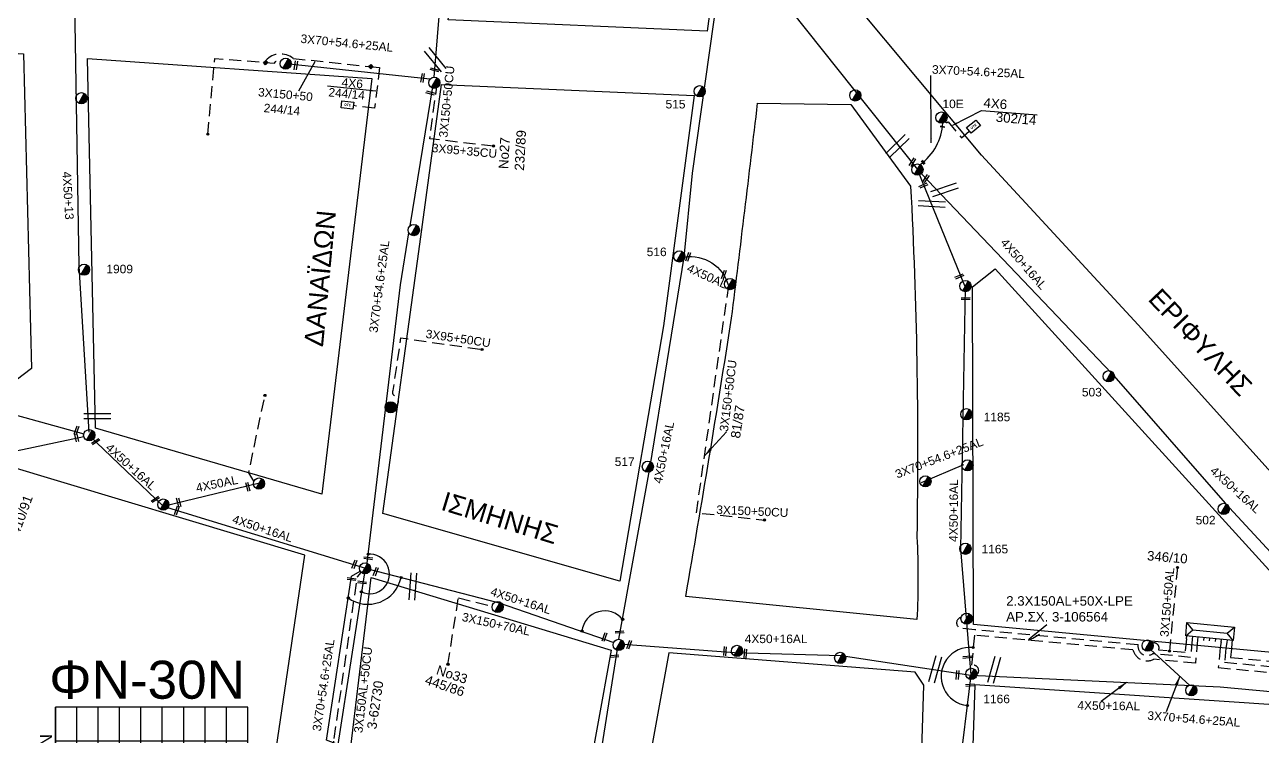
# Model space of a CAD drawing. Header units: millimetres. Extents: x 938 to 3112, y 793 to 1825.
# Drawn here: x 1315.6 to 1576, y 1326.3 to 1476 of the extents above; entities that cross this region are included whole.
import ezdxf
from ezdxf.enums import TextEntityAlignment as Align

# ---------------------------------------------------------------- set-up
doc = ezdxf.new("R2010")
doc.units = ezdxf.units.MM
doc.linetypes.add('DASHED', pattern=[19.05, 12.7, -6.35])
for name, color, linetype in [('Pillar OTE', 7, 'Continuous'), ('Ασφαλειοκιβώτια Χ.Τ 9 αναχωρήσεων', 7, 'Continuous'), ('Γέφυρες Εναερίου Δικτύου', 7, 'Continuous'), ('Γυμνά εναέρια ΧΤ (3Φ)   4x50AL', 7, 'Continuous'), ('Γυμνά εναέρια ΧΤ και ΦΟΠ (3Φ)   4x50+16AL', 7, 'Continuous'), ('Επιγραφές - Σχήματα', 7, 'Continuous'), ('Καλώδια ΧΤ   3x150+50AL', 7, 'DASHED'), ('Καλώδια ΧΤ   3x150+50ALXLPE', 7, 'DASHED'), ('Καλώδια ΧΤ   3x150+50CU', 7, 'DASHED'), ('Καλώδια ΧΤ   3x150+70AL', 7, 'DASHED'), ('Καλώδια ΧΤ   3x150AL+50CU', 7, 'DASHED'), ('Καλώδια ΧΤ   3x150AL+50XLPE', 7, 'DASHED'), ('Καλώδια ΧΤ   3x95+35CU', 7, 'DASHED'), ('Καλώδια ΧΤ   3x95+50CU', 7, 'DASHED'), ('Καλώδια ΧΤ   4X50+13', 7, 'Continuous'), ('Καλώδια ΧΤ   4x50AL', 7, 'DASHED'), ('Μηχανική τομή', 7, 'Continuous'), ('Στύλος Ξύλινος', 7, 'Continuous'), ('Στύλος Ξύλινος @ 1', 7, 'Continuous'), ('Στύλος ΦΜ', 7, 'Continuous'), ('Στύλος ΦΜ @ 1', 7, 'Continuous'), ('Συνδέσεις', 7, 'Continuous'), ('Συνεστραμμένα ΧΤ   3x70+54.6+25AL', 7, 'SYN_LINE'), ('Τομή', 7, 'Continuous'), ('Υποσταθμός πόλεως', 7, 'Continuous'), ('Υπόβαθρο ΔΕΗ', 7, 'Continuous'), ('Υπόγεια καλώδια Παροχών ΧΤ   4x6', 7, 'DASHED')]:
    doc.layers.add(name, color=color, linetype=linetype)
doc.styles.get("Standard").update_dxf_attribs({"font": 'arial.ttf'})
doc.linetypes.add('SYN_LINE', pattern='A,0.5,-0.0001,["/\\/\\/\\/",Standard,S=0.1,R=0,X=0,Y=-0.05],-0.25', length=0.7501)
doc.dimstyles.new('ISO-25', dxfattribs={"dimtxt": 2.5, "dimasz": 2.5, "dimexe": 1.25, "dimexo": 0.625, "dimtad": 1, "dimtxsty": 'Standard', "dimcen": 2.5, "dimaunit": 2, "dimazin": 0, "dimtfac": 1, "dimtmove": 0, "dimatfit": 3, "dimfxl": 1, "dimarcsym": 0})

# ---------------------------------------------------------------- blocks, each defined once
blk = doc.blocks.new('ΑΣΦΑΛΕΙΟΚΙΒΩΤΙΟ ΥΠΟΣΤΑΘΜΟΥ 9 ΑΝΑΧΩΡΗΣΕΩΝ')
at = {"layer": 'Ασφαλειοκιβώτια Χ.Τ 9 αναχωρήσεων', "ltscale": 40}
for p, q in [((-23.8, 40.36), (24.02, 40.36)), ((-9.72, 40.36), (-9.72, -40.64)), ((9.94, 40.36), (9.94, -40.64)), ((-23.8, 31.36), (24.02, 31.36)), ((-23.8, 22.36), (24.02, 22.36)), ((-23.8, 13.36), (24.02, 13.36)), ((-23.8, 4.36), (24.02, 4.36)), ((-23.8, -4.64), (24.02, -4.64)), ((-23.8, -13.64), (24.02, -13.64)), ((-23.8, -22.64), (24.02, -22.64)), ((-23.8, -31.64), (24.02, -31.64))]:
    blk.add_line(p, q, dxfattribs=at)
at = {"layer": 'Ασφαλειοκιβώτια Χ.Τ 9 αναχωρήσεων'}
blk.add_lwpolyline([(-23.8, -40.64), (24.02, -40.64), (24.02, 40.36), (-23.8, 40.36)], close=True, dxfattribs=at)
for s, p in [('1', (-18.22, 37.06)), ('2', (-18.02, 28.07)), ('3', (-18.09, 19.73)), ('4', (-17.94, 9.66)), ('5', (-18.55, 0.71)), ('6', (-18.4, -7.35)), ('7', (-18.34, -16.37)), ('8', (-18.19, -26.2)), ('9', (-18.02, -34.53))]:
    blk.add_text(s, height=3.6, rotation=270, dxfattribs=at).set_placement(p)
at = {"layer": 'Ασφαλειοκιβώτια Χ.Τ 9 αναχωρήσεων', "ltscale": 40}
for tag, height, p in [('ΟΝΟΜΑ', 5, (-0.16, 44.31)), ('ΚΕΙΜΕΝΟ 1', 2, (17.06, 35.59)), ('ΚΕΙΜΕΝΟ 2', 2, (17.06, 26.88)), ('ΚΕΙΜΕΝΟ 3', 2, (17.06, 17.69)), ('ΚΕΙΜΕΝΟ 4', 2, (17.06, 8.71)), ('ΚΕΙΜΕΝΟ 5', 2, (17.06, -0.13)), ('ΚΕΙΜΕΝΟ 6', 2, (17.06, -9.05)), ('ΚΕΙΜΕΝΟ 7', 2, (17.06, -18.13)), ('ΚΕΙΜΕΝΟ 8', 2, (17.06, -26.85)), ('ΚΕΙΜΕΝΟ 9', 2, (17.06, -35.99)), ('ΣΧ', 2, (-0.1, -42.64))]:
    blk.add_attdef(tag, text='', height=height, dxfattribs=at).set_placement(p, align=Align.MIDDLE_CENTER)
blk = doc.blocks.new('ΥΠΑΡΧΩΝ ΤΣΙΜΕΝΤΕΝΙΟΣ ΣΤΥΛΟΣ')
at = {"layer": 'Στύλος ΦΜ'}
blk.add_hatch(color=256, dxfattribs=at).paths.add_polyline_path([(-1.29, -2.28, 0.574793), (2.62, 0, 0.268822), (1.3, 2.27)])
blk.add_line((-1.29, -2.28), (1.3, 2.27), dxfattribs=at)
blk.add_circle((0, 0), 2.62, dxfattribs=at)
at = {"layer": 'Στύλος ΦΜ', "flags": 4}
for tag, p in [('ΑΡΙΘΜΟΣ', (-4.68, 8.05)), ('ΤΥΠΟΣ', (-4.91, 3.03))]:
    blk.add_attdef(tag, p, '', height=4, dxfattribs=at)
blk = doc.blocks.new('ΤΟΜΗ')
at = {"layer": 'Τομή', "ltscale": 40}
for p, q in [((-5.68, 0), (5.68, 0)), ((5.68, -2.33), (-5.68, -2.33))]:
    blk.add_line(p, q, dxfattribs=at)
blk = doc.blocks.new('ΥΠΑΡΧΩΝ ΞΥΛΙΝΟΣ ΣΤΥΛΟΣ')
at = {"layer": 'Στύλος Ξύλινος'}
h = blk.add_hatch(color=7, dxfattribs=at)
h.paths.add_polyline_path([(-2.62, 0, 0.270008), (-1.29, -2.28), (1.3, 2.27, 0.576266)])
h.paths.add_polyline_path([(-1.29, -2.28, 0.574793), (2.62, 0, 0.268822), (1.3, 2.27)])
at = {"layer": 'Στύλος Ξύλινος', "color": 7}
blk.add_line((-1.29, -2.28), (1.3, 2.27), dxfattribs=at)
blk.add_circle((0, 0), 2.62, dxfattribs=at)
at = {"layer": 'Στύλος Ξύλινος', "flags": 4}
for tag, p in [('ΑΡΙΘΜΟΣ', (-4.91, 8.6)), ('ΤΥΠΟΣ', (-4.85, 3.39))]:
    blk.add_attdef(tag, p, '', height=4, dxfattribs=at)
blk = doc.blocks.new('ΜΗΧΑΝΙΚΗ ΤΟΜΗ')
at = {"layer": 'Μηχανική τομή', "ltscale": 40}
for p, q in [((-1.89, 0.78), (1.89, 0.78)), ((1.89, 0), (-1.89, 0))]:
    blk.add_line(p, q, dxfattribs=at)
blk = doc.blocks.new('_ΣΥΝΔΕΣΗ')
at = {"layer": 'Συνδέσεις', "linetype": 'SYN_LINE', "ltscale": 40}
blk.add_hatch(color=256, dxfattribs=at).paths.add_polyline_path([(0.5, -0.01, 1), (-0.5, -0.01, 1)])
at = {"layer": 'Συνδέσεις'}
blk.add_circle((0, -0.01), 0.5, dxfattribs=at)
blk = doc.blocks.new('ΥΠΟΣΤΑΘΜΟΣ ΠΟΛΕΩΣ 9 ΑΝΑΧΩΡΗΣΕΩΝ')
at = {"layer": 'Υποσταθμός πόλεως', "ltscale": 40}
for p, q in [((-9.63, -2.82), (-9.63, -4)), ((-7.12, -2.82), (-7.12, -4)), ((-4.84, -2.82), (-4.84, -4)), ((-2.36, -2.82), (-2.36, -4)), ((0.09, -2.82), (0.09, -4)), ((2.55, -2.82), (2.55, -4)), ((5.02, -2.82), (5.02, -4)), ((7.48, -2.82), (7.48, -4)), ((9.61, -2.82), (9.61, -4))]:
    blk.add_line(p, q, dxfattribs=at)
blk.add_lwpolyline([(-10.02, 2.82), (10.02, 2.82), (10.02, -2.82), (-10.02, -2.82)], close=True, dxfattribs=at)
for points in [[(-7.21, 0), (-10.02, 2.82)], [(-10.02, -2.82), (-7.21, 0)], [(-7.21, 0), (7.21, 0)], [(7.21, 0), (10.02, 2.82)], [(10.02, -2.82), (7.21, 0)]]:
    blk.add_lwpolyline(points, dxfattribs=at)
at = {"layer": 'Υποσταθμός πόλεως', "linetype": 'SYN_LINE', "ltscale": 40, "flags": 1}
for tag, p in [('ΜΕΤΑΣΧΗΜΑΤΙΣΜΟΣ', (10.79, 1.71)), ('ΙΣΧΥΣ', (10.77, -1.08)), ('ΑΡΙΘΜΟΣ', (10.89, -3.8))]:
    blk.add_attdef(tag, p, '', height=1.8, dxfattribs=at)
blk = doc.blocks.new('TSONTA XT1')
at = {"ltscale": 40}
h = blk.add_hatch(color=256, dxfattribs=at)
h.dxf.hatch_style = 1
h.paths.add_polyline_path([(595.96, 2487.66), (597.07, 2488.77), (595.96, 2489.87), (594.85, 2488.77)])
blk.add_lwpolyline([(594.85, 2488.77), (595.96, 2489.87), (597.07, 2488.77), (595.96, 2487.66)], close=True, dxfattribs=at)
blk = doc.blocks.new('PILLAR ΟΤΕ')
at = {"layer": 'Pillar OTE', "ltscale": 40}
blk.add_lwpolyline([(-3.31, 2.02), (3.39, 2.02), (3.39, -1.99), (-3.31, -1.99)], close=True, dxfattribs=at)
at = {"layer": 'Pillar OTE', "insert": (-1.81, 0.71), "char_height": 1.3575, "width": 109.961, "attachment_point": 1}
blk.add_mtext('{\\fArial|b1|i0|c161|p34;OTE}', dxfattribs=at)

msp = doc.modelspace()

# ---------------------------------------------------------------- linework, layer by layer
at = {"layer": 'Γέφυρες Εναερίου Δικτύου', "color": 85, "linetype": 'DASHED', "ltscale": 0.2, "flags": 128}
msp.add_lwpolyline([(1363.85, 1379.99), (1362.74, 1381.72), (1366.16, 1398.03)], dxfattribs=at)
at = {"layer": 'Γυμνά εναέρια ΧΤ (3Φ)   4x50AL', "color": 85, "flags": 128}
msp.add_lwpolyline([(1344.78, 1374.76), (1364.76, 1379.54)], dxfattribs=at)
at = {"layer": 'Γυμνά εναέρια ΧΤ και ΦΟΠ (3Φ)   4x50+16AL', "color": 85, "flags": 128}
for points in [[(1482.85, 1624.47), (1479.55, 1592.02), (1472.75, 1549.7), (1463.36, 1495.99), (1503.44, 1445.53), (1504.25, 1444.68)], [(1329.18, 1389.59), (1344.78, 1374.76), (1387.54, 1361.63)]]:
    msp.add_lwpolyline(points, dxfattribs=at)
at = {"layer": 'Γυμνά εναέρια ΧΤ και ΦΟΠ (3Φ)   4x50+16AL', "color": 6, "flags": 128}
for points in [[(1440.64, 1346.72), (1447.24, 1383.06), (1454.38, 1427.14), (1456.16, 1444.75), (1463.36, 1495.99)], [(1387.54, 1361.63), (1415.44, 1354.38), (1439.56, 1346.07)]]:
    msp.add_lwpolyline(points, dxfattribs=at)
at = {"layer": 'Γυμνά εναέρια ΧΤ και ΦΟΠ (3Φ)   4x50+16AL', "color": 1, "flags": 128}
msp.add_lwpolyline([(1514.77, 1339.16), (1512.58, 1365.73), (1513.58, 1420.76), (1503.44, 1445.53)], dxfattribs=at)
at = {"layer": 'Γυμνά εναέρια ΧΤ και ΦΟΠ (3Φ)   4x50+16AL', "color": 202, "flags": 128}
msp.add_lwpolyline([(1504.26, 1444.69), (1544.31, 1402.74), (1568.22, 1375.33), (1588.25, 1353.71), (1610.64, 1333.69)], dxfattribs=at)
at = {"layer": 'Γυμνά εναέρια ΧΤ και ΦΟΠ (3Φ)   4x50+16AL', "color": 151, "flags": 128}
for points in [[(1440.36, 1345.08), (1433.92, 1304.47), (1428.4, 1280.52)], [(1440.73, 1345.74), (1464.99, 1343.93), (1487.44, 1343.34), (1514.68, 1339.18)]]:
    msp.add_lwpolyline(points, dxfattribs=at)
at = {"layer": 'Γυμνά εναέρια ΧΤ και ΦΟΠ (3Φ)   4x50+16AL', "color": 62, "flags": 128}
msp.add_lwpolyline([(1512.35, 1264.88), (1504.64, 1300.9), (1512.17, 1317.99), (1514.77, 1339.16)], dxfattribs=at)
at = {"layer": 'Γυμνά εναέρια ΧΤ και ΦΟΠ (3Φ)   4x50+16AL', "color": 30, "flags": 128}
msp.add_lwpolyline([(1514.68, 1339.18), (1514.77, 1339.16), (1567.15, 1336.73), (1609.61, 1332.81)], dxfattribs=at)
at = {"layer": 'Επιγραφές - Σχήματα', "color": 85, "linetype": 'DASHED', "ltscale": 0.2}
msp.add_lwpolyline([(1375.34, 1292.69), (1380.73, 1325.86), (1385.61, 1359.89), (1386.42, 1360.77)], dxfattribs=at)
at = {"layer": 'Επιγραφές - Σχήματα', "color": 6, "linetype": 'SYN_LINE', "ltscale": 20}
msp.add_lwpolyline([(1381.5, 1324.58), (1379.12, 1325.48), (1384.4, 1359.98), (1386.2, 1361.04)], dxfattribs=at)
at = {"layer": 'Επιγραφές - Σχήματα', "linetype": 'Continuous', "ltscale": 0.2}
for centre, radius, start, end in [((1388.21, 1360.46), 4.16, 244.965, 95.8925), ((1387.83, 1361.23), 7.15, 234.1472, 347.695), ((1437.66, 1347.87), 4.83, 38.8591, 173.1571), ((1514.58, 1338.89), 6.13, 84.2644, 264.4426)]:
    msp.add_arc(centre, radius, start, end, dxfattribs=at)
at = {"layer": 'Επιγραφές - Σχήματα', "color": 0, "linetype": 'Continuous', "ltscale": 0.2}
msp.add_spline([(1530.72, 1349.78), (1526.93, 1346.53), (1529.14, 1347.82)], degree=3, dxfattribs=at)
at = {"layer": 'Καλώδια ΧΤ   3x150+50AL', "color": 2, "linetype": 'DASHED', "ltscale": 0.2}
msp.add_lwpolyline([(1366.34, 1468.5, -0.397649), (1372.1, 1468.93), (1388.16, 1467.21)], format="xyb", dxfattribs=at)
at = {"layer": 'Καλώδια ΧΤ   3x150+50ALXLPE', "color": 30, "linetype": 'DASHED', "ltscale": 0.2}
msp.add_line((1558.17, 1361.82), (1556.5, 1344.24), dxfattribs=at)
at = {"layer": 'Καλώδια ΧΤ   3x150+50ALXLPE', "color": 2, "linetype": 'DASHED', "ltscale": 0.2, "flags": 128}
msp.add_lwpolyline([(1354.16, 1452.95), (1355.62, 1468.91), (1368.2, 1467.94, -0.589222), (1369.43, 1468.26)], format="xyb", dxfattribs=at)
at = {"layer": 'Καλώδια ΧΤ   3x150+50CU', "color": 6, "linetype": 'DASHED', "ltscale": 0.2, "flags": 128}
msp.add_lwpolyline([(1463.69, 1421.13), (1456.88, 1373.34), (1471.29, 1371.81)], dxfattribs=at)
at = {"layer": 'Καλώδια ΧΤ   3x150+70AL', "color": 6, "linetype": 'DASHED', "ltscale": 0.2, "flags": 128}
for points in [[(1404.68, 1341.43), (1406.87, 1355.41)], [(1406.87, 1355.41), (1413.96, 1353.69)]]:
    msp.add_lwpolyline(points, dxfattribs=at)
at = {"layer": 'Καλώδια ΧΤ   3x150AL+50XLPE', "color": 1, "linetype": 'DASHED', "ltscale": 0.2}
msp.add_lwpolyline([(1561.29, 1346.71), (1560.93, 1342.92), (1552.95, 1343.68, -0.666931), (1549.88, 1345.55), (1515.54, 1348.72), (1512.87, 1348.97, -0.895715), (1512.65, 1351.33)], format="xyb", dxfattribs=at)
at = {"layer": 'Καλώδια ΧΤ   3x150AL+50XLPE', "color": 202, "linetype": 'DASHED', "ltscale": 0.2}
msp.add_lwpolyline([(1569.62, 1345.92), (1569.51, 1344.74), (1569.33, 1342.9), (1583.88, 1341.54), (1590.35, 1348.48, 0.474247), (1590.99, 1350.78)], format="xyb", dxfattribs=at)
at = {"layer": 'Καλώδια ΧΤ   3x150AL+50XLPE', "color": 62, "linetype": 'DASHED', "ltscale": 0.2}
msp.add_lwpolyline([(1562.42, 1346.6), (1561.95, 1341.68), (1553.21, 1342.51, -0.483118), (1548.81, 1344.51), (1515.44, 1347.59), (1515.44, 1347.59), (1514.85, 1341.24, -0.782332), (1515.99, 1339.27)], format="xyb", dxfattribs=at)
at = {"layer": 'Καλώδια ΧΤ   3x150AL+50XLPE', "color": 30, "linetype": 'DASHED', "ltscale": 0.2}
msp.add_lwpolyline([(1560.04, 1346.83), (1559.77, 1343.93), (1554.22, 1344.46, 0.617632), (1552.95, 1345.92)], format="xyb", dxfattribs=at)
at = {"layer": 'Καλώδια ΧΤ   3x150AL+50XLPE', "color": 4, "linetype": 'DASHED', "ltscale": 0.2}
msp.add_lwpolyline([(1567.34, 1346.2), (1567.16, 1344.99), (1566.77, 1340.77), (1582.43, 1339.31), (1582.04, 1333.5), (1607.2, 1331.18, 0.522934), (1608.68, 1332.52)], format="xyb", dxfattribs=at)
at = {"layer": 'Καλώδια ΧΤ   3x150AL+50XLPE', "color": 6, "linetype": 'DASHED', "ltscale": 0.2}
msp.add_lwpolyline([(1568.56, 1346.02), (1568.38, 1344.84), (1568.1, 1341.88), (1583.73, 1340.42), (1583.34, 1334.62), (1607.32, 1332.41, -0.633136), (1613.19, 1336.04), (1643.72, 1310.59)], format="xyb", dxfattribs=at)
at = {"layer": 'Καλώδια ΧΤ   3x95+35CU', "color": 30, "linetype": 'DASHED', "ltscale": 0.2, "flags": 128}
msp.add_lwpolyline([(1414.24, 1450.44), (1400.84, 1452.02), (1402.42, 1463.53), (1401.67, 1463.57)], dxfattribs=at)
at = {"layer": 'Καλώδια ΧΤ   3x95+50CU', "color": 2, "linetype": 'DASHED', "ltscale": 0.2, "flags": 128}
msp.add_lwpolyline([(1392.61, 1395.79, 1.024492), (1393.57, 1397.87, -0.435659), (1393.14, 1399.07), (1394.78, 1410.11), (1411.85, 1407.7)], format="xyb", dxfattribs=at)
at = {"layer": 'Καλώδια ΧΤ   4X50+13', "color": 151, "flags": 128}
msp.add_lwpolyline([(1329.17, 1390.27), (1327.08, 1425.21), (1325.56, 1519.06), (1325.91, 1564.02)], dxfattribs=at)
at = {"layer": 'Καλώδια ΧΤ   4x50AL', "color": 6, "linetype": 'Continuous', "ltscale": 0.2, "flags": 128}
msp.add_lwpolyline([(1454.38, 1427.14, -0.382362), (1463.69, 1421.13, -1.398764)], format="xyb", dxfattribs=at)
at = {"layer": 'Συνεστραμμένα ΧΤ   3x70+54.6+25AL', "color": 2, "linetype": 'SYN_LINE', "ltscale": 20}
msp.add_line((1387.22, 1361.64), (1381.5, 1324.58), dxfattribs=at)
at = {"layer": 'Συνεστραμμένα ΧΤ   3x70+54.6+25AL', "color": 30, "linetype": 'SYN_LINE', "ltscale": 20, "flags": 128}
msp.add_lwpolyline([(1401.77, 1464.97), (1403.86, 1490.5)], dxfattribs=at)
at = {"layer": 'Συνεστραμμένα ΧΤ   3x70+54.6+25AL', "color": 2, "linetype": 'SYN_LINE', "ltscale": 15, "flags": 128}
msp.add_lwpolyline([(1400.87, 1464.53), (1371.35, 1467.7)], dxfattribs=at)
at = {"layer": 'Συνεστραμμένα ΧΤ   3x70+54.6+25AL', "color": 2, "linetype": 'SYN_LINE', "ltscale": 20, "flags": 128}
for points in [[(1396.71, 1433.69), (1401.55, 1463.35)], [(1387.54, 1361.63), (1394.68, 1421.29), (1396.47, 1432.23)]]:
    msp.add_lwpolyline(points, dxfattribs=at)
at = {"layer": 'Συνεστραμμένα ΧΤ   3x70+54.6+25AL', "color": 85, "linetype": 'SYN_LINE', "ltscale": 20, "flags": 128}
for points in [[(1240.89, 1414.77), (1267.66, 1406.61), (1328.04, 1389.91)], [(1311.51, 1385.91), (1328.05, 1389.36)], [(1329.15, 1389.6), (1329.18, 1389.59)], [(1329.15, 1389.58), (1329.18, 1389.59)]]:
    msp.add_lwpolyline(points, dxfattribs=at)
at = {"layer": 'Συνεστραμμένα ΧΤ   3x70+54.6+25AL', "color": 1, "linetype": 'SYN_LINE', "ltscale": 10, "flags": 128}
msp.add_lwpolyline([(1513.14, 1383.4), (1504.21, 1379.61)], dxfattribs=at)
at = {"layer": 'Συνεστραμμένα ΧΤ   3x70+54.6+25AL', "color": 30, "linetype": 'SYN_LINE', "ltscale": 15, "flags": 128}
msp.add_lwpolyline([(1560.79, 1337.03), (1551.67, 1345.31)], dxfattribs=at)
at = {"layer": 'Συνεστραμμένα ΧΤ   3x70+54.6+25AL', "color": 85, "linetype": 'SYN_LINE', "ltscale": 8}
msp.add_arc((1497.13, 1456.03), 11.71, 306.1604, 356.6661, dxfattribs=at)
at = {"layer": 'Υπόβαθρο ΔΕΗ', "flags": 128}
msp.add_lwpolyline([(1641.45, 1582.88, 0.013123), (1637.27, 1543.56, 0.032421), (1635.29, 1502.39, 0.009172), (1633.93, 1438.95, -0.000909), (1629.1, 1333.24, -0.013266), (1596.89, 1360.72), (1549.92, 1412.88), (1516.96, 1448.59), (1476.17, 1497.45), (1494.39, 1613.28), (1499.35, 1616.13)], format="xyb", close=True, dxfattribs=at)
msp.add_lwpolyline([(1641.45, 1582.88, 0.013123), (1637.27, 1543.56, 0.032421), (1635.29, 1502.39, 0.009172), (1633.93, 1438.95, -0.000909), (1629.1, 1333.24, -0.013266), (1596.89, 1360.72), (1549.92, 1412.88), (1516.96, 1448.59), (1476.17, 1497.45), (1494.39, 1613.28), (1499.35, 1616.13)], format="xyb", close=True, dxfattribs=at)
for points in [[(1413.28, 1544.68), (1422.66, 1543.91), (1461.92, 1495.18), (1459.23, 1474.65), (1404.75, 1477.04)], [(1413.28, 1544.68), (1422.66, 1543.91), (1461.92, 1495.18), (1459.23, 1474.65), (1404.75, 1477.04)], [(1237.58, 1474.76), (1315.35, 1469.89), (1317.04, 1403.72), (1308.78, 1397.48), (1241.09, 1416.37)], [(1237.58, 1474.76), (1315.35, 1469.89), (1317.04, 1403.72), (1308.78, 1397.48), (1241.09, 1416.37)], [(1328.85, 1468.92), (1388.68, 1464.67), (1378.1, 1377.22), (1330.54, 1391.15)], [(1328.85, 1468.92), (1388.68, 1464.67), (1378.1, 1377.22), (1330.54, 1391.15)], [(1403.3, 1463.45), (1456.48, 1461.14), (1450.02, 1412.64), (1440.83, 1358.98), (1390.98, 1373.2), (1398.73, 1429.87)], [(1403.3, 1463.45), (1456.48, 1461.14), (1450.02, 1412.64), (1440.83, 1358.98), (1390.98, 1373.2), (1398.73, 1429.87)], [(1451.18, 1343.86), (1439.15, 1278.1), (1501.52, 1268.78), (1502.63, 1307.94), (1457.63, 1313.11), (1459.07, 1320.98), (1504.15, 1316.66), (1504.83, 1337.07), (1502.97, 1339.78)], [(1451.18, 1343.86), (1439.15, 1278.1), (1501.52, 1268.78), (1502.63, 1307.94), (1457.63, 1313.11), (1459.07, 1320.98), (1504.15, 1316.66), (1504.83, 1337.07), (1502.97, 1339.78)], [(1515.51, 1337.16), (1513.9, 1288.04), (1513.24, 1266.56), (1577.65, 1262.33), (1658.2, 1257.25), (1673.29, 1268.09), (1674.98, 1273.85), (1608.86, 1330.92)], [(1515.51, 1337.16), (1513.9, 1288.04), (1513.24, 1266.56), (1577.65, 1262.33), (1658.2, 1257.25), (1673.29, 1268.09), (1674.98, 1273.85), (1608.86, 1330.92)]]:
    msp.add_lwpolyline(points, close=True, dxfattribs=at)
msp.add_lwpolyline([(1469.84, 1459.49), (1489.41, 1459.26), (1502.02, 1442.07, -0.017367), (1503.34, 1368.27, -0.026706), (1503.34, 1350.86), (1454.72, 1355.75, 0.003996), (1464.35, 1414.26, 0.001375), (1469.84, 1459.49, -1.444026)], format="xyb", dxfattribs=at)
msp.add_lwpolyline([(1469.84, 1459.49), (1489.41, 1459.26), (1502.02, 1442.07, -0.017367), (1503.34, 1368.27, -0.026706), (1503.34, 1350.86), (1454.72, 1355.75, 0.003996), (1464.35, 1414.26, 0.001375), (1469.84, 1459.49, -1.444026)], format="xyb", dxfattribs=at)
for points in [[(1516.92, 1457.97), (1528.62, 1457.07)], [(1515.02, 1420.84), (1519.78, 1424.63), (1588.64, 1349.02), (1583.29, 1343.45), (1515.23, 1349.8), (1515.02, 1420.84)], [(1515.02, 1420.84), (1519.78, 1424.63), (1588.64, 1349.02), (1583.29, 1343.45), (1515.23, 1349.8), (1515.02, 1420.84)], [(1247.52, 1402.57), (1242.41, 1398.86), (1247.03, 1331.81), (1320.14, 1297.14), (1363.73, 1291.32), (1374.54, 1364.42), (1247.52, 1402.57)], [(1388.51, 1359.72), (1439.04, 1344.42), (1427.54, 1281.01), (1379.87, 1287.9), (1388.51, 1359.72)]]:
    msp.add_lwpolyline(points, dxfattribs=at)
at = {"layer": 'Υπόγεια καλώδια Παροχών ΧΤ   4x6', "color": 2, "linetype": 'DASHED', "ltscale": 0.2}
msp.add_lwpolyline([(1388.88, 1467.17), (1390.28, 1467), (1389.24, 1458.45), (1389.24, 1458.45), (1384.79, 1458.99)], dxfattribs=at)
at = {"layer": 'Υπόγεια καλώδια Παροχών ΧΤ   4x6', "color": 85, "linetype": 'DASHED', "ltscale": 0.2}
msp.add_lwpolyline([(1509.2, 1455.79, 0.539965), (1509.93, 1455.57), (1512.71, 1452.24), (1514.34, 1453.61)], format="xyb", dxfattribs=at)

# ---------------------------------------------------------------- block references
at = {"layer": 'Pillar OTE'}
for p, xscale, yscale, zscale, rotation in [((1383.49, 1459.14), 0.3750000000000001, 0.3750000000000001, 0.3750000000000001, 353.8086078419552), ((1515.24, 1454.56), 0.375, 0.375, 0.375, 38.94813752447912)]:
    msp.add_blockref('PILLAR ΟΤΕ', p, dxfattribs=dict(at, xscale=xscale, yscale=yscale, zscale=zscale, rotation=rotation))
at = {"layer": 'Ασφαλειοκιβώτια Χ.Τ 9 αναχωρήσεων', "xscale": 0.5, "yscale": 0.5, "zscale": 0.5, "rotation": 90}
msp.add_blockref('ΑΣΦΑΛΕΙΟΚΙΒΩΤΙΟ ΥΠΟΣΤΑΘΜΟΥ 9 ΑΝΑΧΩΡΗΣΕΩΝ', (1342.25, 1320.41), dxfattribs=at).add_auto_attribs({'ΟΝΟΜΑ': 'ΦΝ-30Ν'})
at = {"layer": 'Μηχανική τομή'}
for p, xscale, yscale, zscale, rotation in [((1372.86, 1467.43), 0.4999999999999809, 0.4999999999999809, 0.4999999999999809, 81.0283720994565), ((1401.82, 1466.32), 0.5000000000000043, 0.5000000000000043, 0.5000000000000043, 345.1861412449845), ((1399.52, 1464.79), 0.4999999999999809, 0.4999999999999809, 0.4999999999999809, 81.0283720994565), ((1400.96, 1461.46), 0.5000000000000042, 0.5000000000000042, 0.5000000000000042, 345.1861412449845), ((1508.73, 1454.45), 0.2500000000002005, 0.2500000000002005, 0.2500000000002005, 350.6898096769567), ((1502.56, 1446.98), 0.5000000000000845, 0.5000000000000845, 0.5000000000000845, 57.05616101257897), ((1504.6, 1447.01), 0.2500000000002005, 0.2500000000002005, 0.2500000000002005, 307.417771825569), ((1504.8, 1442), 0.500000000000115, 0.500000000000115, 0.500000000000115, 22.68883664659486), ((1505.4, 1443.52), 0.5000000000000845, 0.5000000000000845, 0.5000000000000845, 57.05616101257897), ((1455.39, 1427.12), 0.4999999999999805, 0.4999999999999805, 0.4999999999999805, 69.8114535285916), ((1462.92, 1423.39), 0.4999999999999805, 0.4999999999999805, 0.4999999999999805, 69.8114535285916), ((1512.33, 1422.88), 0.500000000000115, 0.500000000000115, 0.500000000000115, 22.68883664659486), ((1513.63, 1418.2), 0.5000000000000909, 0.5000000000000909, 0.5000000000000909, 1.19682204822616), ((1326.7, 1390.62), 0.5000000000000051, 0.5000000000000051, 0.5000000000000051, 69.81134657094208), ((1326.71, 1389.24), 0.5000000000000043, 0.5000000000000043, 0.5000000000000043, 103.2066024303451), ((1330.66, 1388.14), 0.4999999999999284, 0.4999999999999284, 0.4999999999999284, 32.95468279187128), ((1362.76, 1378.84), 0.4999999999999149, 0.4999999999999149, 0.4999999999999149, 105.1277287891082), ((1343.2, 1375.99), 0.4999999999999284, 0.4999999999999284, 0.4999999999999284, 32.95468279187128), ((1348.2, 1375.59), 0.4999999999999149, 0.4999999999999149, 0.4999999999999149, 105.1277287891082), ((1347.82, 1373.75), 0.4999999999999805, 0.4999999999999805, 0.4999999999999805, 69.8114535285916), ((1385.16, 1362.41), 0.4999999999999805, 0.4999999999999805, 0.4999999999999805, 69.8114535285916), ((1387.89, 1363.58), 0.4999999999999995, 0.4999999999999995, 0.4999999999999995, 352.5041640513534), ((1389.65, 1360.89), 0.4999999999999805, 0.4999999999999805, 0.4999999999999805, 69.8114535285916), ((1384.37, 1359.2), 0.4999999999999995, 0.4999999999999995, 0.4999999999999995, 352.5041640513534), ((1386.58, 1358.5), 0.4999999999999995, 0.4999999999999995, 0.4999999999999995, 352.5041640513534), ((1437.78, 1347.13), 0.4999999999999805, 0.4999999999999805, 0.4999999999999805, 69.8114535285916), ((1440.79, 1348.04), 0.4999999999999731, 0.4999999999999731, 0.4999999999999731, 3.571197073477891), ((1442.98, 1345.5), 0.4999999999999805, 0.4999999999999805, 0.4999999999999805, 69.8114535285916), ((1463.17, 1344.2), 0.4999999999999548, 0.4999999999999548, 0.4999999999999548, 85.96858479910239), ((1467.43, 1343.72), 0.4999999999999548, 0.4999999999999548, 0.4999999999999548, 85.96858479910239), ((1439.69, 1342.97), 0.4999999999999731, 0.4999999999999731, 0.4999999999999731, 3.571197073477891), ((1513.93, 1343.17), 0.4999999999999872, 0.4999999999999872, 0.4999999999999872, 184.3384624183343), ((1512.09, 1339.18), 0.4999999999999548, 0.4999999999999548, 0.4999999999999548, 85.96858479910239), ((1514.54, 1337.25), 0.4999999999999872, 0.4999999999999872, 0.4999999999999872, 184.3384624183343)]:
    msp.add_blockref('ΜΗΧΑΝΙΚΗ ΤΟΜΗ', p, dxfattribs=dict(at, xscale=xscale, yscale=yscale, zscale=zscale, rotation=rotation))
at = {"layer": 'Στύλος Ξύλινος @ 1', "ltscale": 40, "xscale": 0.4499999999998181, "yscale": 0.4499999999998181, "zscale": 0.4499999999998181}
msp.add_blockref('ΥΠΑΡΧΩΝ ΞΥΛΙΝΟΣ ΣΤΥΛΟΣ', (1392.63, 1395.53), dxfattribs=at)
at = {"layer": 'Στύλος ΦΜ @ 1', "ltscale": 40, "xscale": 0.4499999999998181, "yscale": 0.4499999999998181, "zscale": 0.4499999999998181}
for p in [(1370.52, 1467.82), (1370.52, 1467.82), (1401.8, 1463.8), (1401.8, 1463.8), (1327.56, 1460.55), (1490.38, 1461.14), (1490.38, 1461.14), (1503.45, 1445.55), (1503.45, 1445.55), (1397.49, 1432.81), (1397.49, 1432.81), (1464.03, 1421.45), (1464.03, 1421.45), (1513.57, 1421.03), (1513.57, 1421.03), (1329.19, 1389.66), (1329.19, 1389.66), (1513.99, 1383.32), (1513.99, 1383.32), (1364.91, 1379.48), (1364.91, 1379.48), (1505.14, 1379.95), (1344.78, 1375.07), (1344.78, 1375.07), (1387.22, 1361.64), (1387.22, 1361.64), (1415.12, 1353.51), (1513.79, 1351.05), (1440.61, 1345.54), (1440.61, 1345.54), (1551.89, 1345.4), (1551.89, 1345.4), (1465.49, 1344.28), (1465.49, 1344.28), (1487.2, 1342.8), (1487.2, 1342.8), (1561.08, 1335.98)]:
    msp.add_blockref('ΥΠΑΡΧΩΝ ΤΣΙΜΕΝΤΕΝΙΟΣ ΣΤΥΛΟΣ', p, dxfattribs=at)
at = {"layer": 'Στύλος ΦΜ @ 1', "ltscale": 40}
ref = msp.add_blockref('ΥΠΑΡΧΩΝ ΤΣΙΜΕΝΤΕΝΙΟΣ ΣΤΥΛΟΣ', (1457.63, 1462.03), dxfattribs=dict(at, xscale=0.4499999999998181, yscale=0.4499999999998181, zscale=0.4499999999998181))
ref.add_attrib('ΤΥΠΟΣ', '515', (1450.46, 1458.4), dxfattribs={"layer": 'Στύλος ΦΜ', "height": 1.8, "flags": 4})
ref = msp.add_blockref('ΥΠΑΡΧΩΝ ΤΣΙΜΕΝΤΕΝΙΟΣ ΣΤΥΛΟΣ', (1508.5, 1456.48), dxfattribs=dict(at, xscale=0.4499999999998181, yscale=0.4499999999998181, zscale=0.4499999999998181))
ref.add_attrib('ΤΥΠΟΣ', '10Ε', (1508.72, 1458.46), dxfattribs={"layer": 'Στύλος ΦΜ', "height": 1.8, "flags": 4})
ref = msp.add_blockref('ΥΠΑΡΧΩΝ ΤΣΙΜΕΝΤΕΝΙΟΣ ΣΤΥΛΟΣ', (1453.37, 1427.26), dxfattribs=dict(at, xscale=0.4499999999998181, yscale=0.4499999999998181, zscale=0.4499999999998181))
ref.add_attrib('ΤΥΠΟΣ', '516', (1446.49, 1427.33), dxfattribs={"layer": 'Στύλος ΦΜ', "height": 1.8, "flags": 4})
ref = msp.add_blockref('ΥΠΑΡΧΩΝ ΤΣΙΜΕΝΤΕΝΙΟΣ ΣΤΥΛΟΣ', (1328.1, 1424.47), dxfattribs=dict(at, xscale=0.4499999999998181, yscale=0.4499999999998181, zscale=0.4499999999998181))
ref.add_attrib('ΤΥΠΟΣ', '1909', (1332.8, 1423.72), dxfattribs={"layer": 'Στύλος ΦΜ', "height": 1.8, "flags": 4})
ref = msp.add_blockref('ΥΠΑΡΧΩΝ ΤΣΙΜΕΝΤΕΝΙΟΣ ΣΤΥΛΟΣ', (1328.1, 1424.47), dxfattribs=dict(at, xscale=0.4499999999998181, yscale=0.4499999999998181, zscale=0.4499999999998181))
ref.add_attrib('ΤΥΠΟΣ', '1909', (1332.8, 1423.72), dxfattribs={"layer": 'Στύλος ΦΜ', "height": 1.8, "flags": 4})
ref = msp.add_blockref('ΥΠΑΡΧΩΝ ΤΣΙΜΕΝΤΕΝΙΟΣ ΣΤΥΛΟΣ', (1543.72, 1402.07), dxfattribs=dict(at, xscale=0.4499999999998181, yscale=0.4499999999998181, zscale=0.4499999999998181))
ref.add_attrib('ΤΥΠΟΣ', '503', (1538.06, 1397.81), dxfattribs={"layer": 'Στύλος ΦΜ', "height": 1.8, "flags": 4})
ref = msp.add_blockref('ΥΠΑΡΧΩΝ ΤΣΙΜΕΝΤΕΝΙΟΣ ΣΤΥΛΟΣ', (1543.72, 1402.07), dxfattribs=dict(at, xscale=0.4499999999998181, yscale=0.4499999999998181, zscale=0.4499999999998181))
ref.add_attrib('ΤΥΠΟΣ', '503', (1538.06, 1397.81), dxfattribs={"layer": 'Στύλος ΦΜ', "height": 1.8, "flags": 4})
ref = msp.add_blockref('ΥΠΑΡΧΩΝ ΤΣΙΜΕΝΤΕΝΙΟΣ ΣΤΥΛΟΣ', (1513.78, 1394.07), dxfattribs=dict(at, xscale=0.4499999999998181, yscale=0.4499999999998181, zscale=0.4499999999998181))
ref.add_attrib('ΤΥΠΟΣ', '1185', (1517.4, 1392.59), dxfattribs={"layer": 'Στύλος ΦΜ', "height": 1.8, "flags": 4})
ref = msp.add_blockref('ΥΠΑΡΧΩΝ ΤΣΙΜΕΝΤΕΝΙΟΣ ΣΤΥΛΟΣ', (1513.78, 1394.07), dxfattribs=dict(at, xscale=0.4499999999998181, yscale=0.4499999999998181, zscale=0.4499999999998181))
ref.add_attrib('ΤΥΠΟΣ', '1185', (1517.4, 1392.59), dxfattribs={"layer": 'Στύλος ΦΜ', "height": 1.8, "flags": 4})
ref = msp.add_blockref('ΥΠΑΡΧΩΝ ΤΣΙΜΕΝΤΕΝΙΟΣ ΣΤΥΛΟΣ', (1446.73, 1383.03), dxfattribs=dict(at, xscale=0.4499999999998181, yscale=0.4499999999998181, zscale=0.4499999999998181))
ref.add_attrib('ΤΥΠΟΣ', '517', (1439.76, 1383.17), dxfattribs={"layer": 'Στύλος ΦΜ', "height": 1.8, "flags": 4})
ref = msp.add_blockref('ΥΠΑΡΧΩΝ ΤΣΙΜΕΝΤΕΝΙΟΣ ΣΤΥΛΟΣ', (1446.73, 1383.03), dxfattribs=dict(at, xscale=0.4499999999998181, yscale=0.4499999999998181, zscale=0.4499999999998181))
ref.add_attrib('ΤΥΠΟΣ', '517', (1439.76, 1383.17), dxfattribs={"layer": 'Στύλος ΦΜ', "height": 1.8, "flags": 4})
ref = msp.add_blockref('ΥΠΑΡΧΩΝ ΤΣΙΜΕΝΤΕΝΙΟΣ ΣΤΥΛΟΣ', (1567.91, 1374.15), dxfattribs=dict(at, xscale=0.4499999999998181, yscale=0.4499999999998181, zscale=0.4499999999998181))
ref.add_attrib('ΤΥΠΟΣ', '502', (1562, 1370.89), dxfattribs={"layer": 'Στύλος ΦΜ', "height": 1.8, "flags": 4})
ref = msp.add_blockref('ΥΠΑΡΧΩΝ ΤΣΙΜΕΝΤΕΝΙΟΣ ΣΤΥΛΟΣ', (1513.56, 1365.76), dxfattribs=dict(at, xscale=0.4499999999998181, yscale=0.4499999999998181, zscale=0.4499999999998181))
ref.add_attrib('ΤΥΠΟΣ', '1165', (1516.95, 1364.79), dxfattribs={"layer": 'Στύλος ΦΜ', "height": 1.8, "flags": 4})
ref = msp.add_blockref('ΥΠΑΡΧΩΝ ΤΣΙΜΕΝΤΕΝΙΟΣ ΣΤΥΛΟΣ', (1513.56, 1365.76), dxfattribs=dict(at, xscale=0.4499999999998181, yscale=0.4499999999998181, zscale=0.4499999999998181))
ref.add_attrib('ΤΥΠΟΣ', '1165', (1516.95, 1364.79), dxfattribs={"layer": 'Στύλος ΦΜ', "height": 1.8, "flags": 4})
ref = msp.add_blockref('ΥΠΑΡΧΩΝ ΤΣΙΜΕΝΤΕΝΙΟΣ ΣΤΥΛΟΣ', (1514.82, 1339.43), dxfattribs=dict(at, xscale=0.4499999999998181, yscale=0.4499999999998181, zscale=0.4499999999998181))
ref.add_attrib('ΤΥΠΟΣ', '1166', (1517.32, 1333.27), dxfattribs={"layer": 'Στύλος ΦΜ', "height": 1.8, "flags": 4})
ref = msp.add_blockref('ΥΠΑΡΧΩΝ ΤΣΙΜΕΝΤΕΝΙΟΣ ΣΤΥΛΟΣ', (1514.82, 1339.43), dxfattribs=dict(at, xscale=0.4499999999998181, yscale=0.4499999999998181, zscale=0.4499999999998181))
ref.add_attrib('ΤΥΠΟΣ', '1166', (1517.32, 1333.27), dxfattribs={"layer": 'Στύλος ΦΜ', "height": 1.8, "flags": 4})
at = {"layer": 'Συνδέσεις', "xscale": 0.4026151177866404, "yscale": 0.4026151177866404, "zscale": 0.4026151177866404, "rotation": 357.3152004893045}
for p in [(1079.7, 478.38), (1101.82, 477.51)]:
    msp.add_blockref('TSONTA XT1', p, dxfattribs=at)
at = {"layer": 'Συνδέσεις', "xscale": 0.4500000000000455, "yscale": 0.4500000000000455, "zscale": 0.4500000000000455}
for p in [(1354.16, 1452.99), (1414.24, 1450.49), (1411.85, 1407.7), (1366.16, 1398.03), (1471.29, 1371.81), (1387.89, 1364.62), (1558.17, 1361.83), (1394.82, 1359.71), (1386.45, 1356.69), (1383.7, 1355.41), (1441.43, 1350.91), (1432.87, 1348.45), (1515.2, 1344.99), (1556.5, 1344.24), (1404.68, 1341.44), (1513.99, 1332.8)]:
    msp.add_blockref('_ΣΥΝΔΕΣΗ', p, dxfattribs=at)
at = {"layer": 'Τομή'}
for p, xscale, yscale, zscale, rotation in [((1402.43, 1469.02), 0.4999999999999354, 0.4999999999999354, 0.4999999999999354, 309.2311583117474), ((1498.83, 1450.92), 0.4999999999999628, 0.4999999999999628, 0.4999999999999628, 43.93399506860626), ((1498.83, 1450.92), 0.4999999999999628, 0.4999999999999628, 0.4999999999999628, 43.93399506860626), ((1508.97, 1441.83), 0.5000000000000189, 0.5000000000000189, 0.5000000000000189, 18.18474478107882), ((1506.51, 1438.9), 0.4999999999999629, 0.4999999999999629, 0.4999999999999629, 356.9897758558556), ((1506.51, 1438.9), 0.4999999999999629, 0.4999999999999629, 0.4999999999999629, 356.9897758558556), ((1396.71, 1357.86), 0.4999999999999576, 0.4999999999999576, 0.4999999999999576, 85.81151757003713), ((1396.71, 1357.86), 0.4999999999999576, 0.4999999999999576, 0.4999999999999576, 85.81151757003713), ((1506.62, 1340.56), 0.5000000000000251, 0.5000000000000251, 0.5000000000000251, 73.8836523681028), ((1519.05, 1340.46), 0.5000000000000251, 0.5000000000000251, 0.5000000000000251, 73.8836523681028)]:
    msp.add_blockref('ΤΟΜΗ', p, dxfattribs=dict(at, xscale=xscale, yscale=yscale, zscale=zscale, rotation=rotation))
at = {"layer": 'Τομή', "xscale": 0.5, "yscale": 0.5, "zscale": 0.5}
msp.add_blockref('ΤΟΜΗ', (1330.87, 1394.25), dxfattribs=at)
msp.add_blockref('ΤΟΜΗ', (1330.87, 1394.25), dxfattribs=at)
at = {"layer": 'Υποσταθμός πόλεως', "xscale": 0.5, "yscale": 0.5, "zscale": 0.5, "rotation": 354.5710519895202}
msp.add_blockref('ΥΠΟΣΤΑΘΜΟΣ ΠΟΛΕΩΣ 9 ΑΝΑΧΩΡΗΣΕΩΝ', (1565.02, 1348.37), dxfattribs=at)

# ---------------------------------------------------------------- texts
at = {"layer": 'Γυμνά εναέρια ΧΤ (3Φ)   4x50AL'}
msp.add_text('4X50AL', height=1.8, rotation=11.5494, dxfattribs=at).set_placement((1356.06, 1379.44), align=Align.MIDDLE)
at = {"layer": 'Γυμνά εναέρια ΧΤ και ΦΟΠ (3Φ)   4x50+16AL'}
for rotation, p in [(311.0361, (1525.84, 1425.69)), (78.3971, (1450.08, 1386.02)), (317.9379, (1338, 1383.03)), (318.0051, (1570.4, 1378.17)), (89.5783, (1511.07, 1373.8)), (341.7232, (1365.68, 1370.03)), (342.1372, (1420.01, 1354.84)), (359.3344, (1543.72, 1332.74))]:
    msp.add_text('4X50+16AL', height=1.8, rotation=rotation, dxfattribs=at).set_placement(p, align=Align.MIDDLE)
msp.add_text('4X50+16AL', height=1.8, dxfattribs=at).set_placement((1473.72, 1346.81), align=Align.MIDDLE)
at = {"layer": 'Επιγραφές - Σχήματα', "linetype": 'DASHED', "ltscale": 0.2, "attachment_point": 1}
for s, insert, char_height, width, rotation in [('4Χ6', (1517.46, 1460.62), 2, 17.7581, 355.3123), ('302/14', (1520.05, 1457.6), 2, 17.7581, 355.3123), ('232/89', (1418.67, 1445.37), 2, 17.7581, 86.927), ('Νο27', (1415.33, 1445.72), 2, 17.7581, 86.927), ('ΔΑΝΑΪΔΩΝ', (1374.39, 1408.55), 4, 17.2922, 84.5058), ('ΕΡΙΦΥΛΗΣ', (1554.68, 1420.9), 4, 17.2922, 313.5183), ('81/87', (1464.13, 1389.18), 2, 17.7581, 81.5517), ('ΙΣΜΗΝΗΣ', (1404.13, 1377.85), 4, 17.2922, 343.0668), ('410/91', (1312.52, 1369.27), 2, 18.7436, 69.7191), ('346/10', (1551.87, 1365.34), 2, 17.7581, 355.3123), ('Νο33', (1402.68, 1341.32), 2, 17.7581, 341.4926), ('445/86', (1400.3, 1339.24), 2, 17.7581, 341.4926), ('3-62730', (1387.61, 1327.98), 2, 17.7581, 81.5517)]:
    msp.add_mtext(s, dxfattribs=dict(at, insert=insert, char_height=char_height, width=width, rotation=rotation))
at = {"layer": 'Επιγραφές - Σχήματα', "linetype": 'DASHED', "ltscale": 0.2, "insert": (1320.76, 1342.21), "char_height": 8, "width": 24.9768, "attachment_point": 1}
msp.add_mtext('ΦΝ-30Ν', dxfattribs=at)
at = {"layer": 'Καλώδια ΧΤ   3x150+50AL', "ltscale": 0.2}
msp.add_text('3X150+50AL', height=1.8, rotation=85.1175, dxfattribs=at).set_placement((1556, 1354.51), align=Align.MIDDLE)
at = {"layer": 'Καλώδια ΧΤ   3x150+50ALXLPE', "color": 0, "linetype": 'DASHED', "ltscale": 0.2, "insert": (1522.13, 1355.79), "char_height": 2, "attachment_point": 1}
msp.add_mtext_dynamic_manual_height_columns('2.3X150AL+50X-LPE\\PΑΡ.ΣΧ. 3-106564', width=29.2091, gutter_width=10, heights=[0], dxfattribs=at)
at = {"layer": 'Καλώδια ΧΤ   3x150+50CU', "ltscale": 0.2}
for rotation, p in [(84.2839, (1404.41, 1459.83)), (82.941, (1463.62, 1397.96)), (357.5128, (1468.72, 1373.67))]:
    msp.add_text('3X150+50CU', height=1.8, rotation=rotation, dxfattribs=at).set_placement(p, align=Align.MIDDLE)
at = {"layer": 'Καλώδια ΧΤ   3x150+70AL', "ltscale": 0.2}
msp.add_text('3X150+70AL', height=1.8, rotation=347.6306, dxfattribs=at).set_placement((1414.81, 1349.92), align=Align.MIDDLE)
at = {"layer": 'Καλώδια ΧΤ   3x150AL+50CU', "ltscale": 0.2}
msp.add_text('3X150AL+50CU', height=1.8, rotation=83.4118, dxfattribs=at).set_placement((1386.81, 1336.08), align=Align.MIDDLE)
at = {"layer": 'Καλώδια ΧΤ   3x95+35CU', "ltscale": 0.2}
for s, p in [('4Χ6', (1384.55, 1463.72)), ('3Χ150+50', (1370.48, 1461.34)), ('244/14', (1383.37, 1461.53)), ('244/14', (1369.75, 1458.22)), ('3X95+35CU', (1408.15, 1449.5))]:
    msp.add_text(s, height=1.8, rotation=354.7149, dxfattribs=at).set_placement(p, align=Align.MIDDLE)
at = {"layer": 'Καλώδια ΧΤ   3x95+50CU', "ltscale": 0.2}
msp.add_text('3X95+50CU', height=1.8, rotation=351.6246, dxfattribs=at).set_placement((1406.83, 1410.03), align=Align.MIDDLE)
at = {"layer": 'Καλώδια ΧΤ   4X50+13'}
msp.add_text('4X50+13', height=1.8, rotation=273.4715, dxfattribs=at).set_placement((1324.75, 1440.07), align=Align.MIDDLE)
at = {"layer": 'Καλώδια ΧΤ   4x50AL', "ltscale": 0.2}
msp.add_text('4X50AL', height=1.8, rotation=335.397, dxfattribs=at).set_placement((1459.22, 1423.12), align=Align.MIDDLE)
at = {"layer": 'Συνεστραμμένα ΧΤ   3x70+54.6+25AL', "ltscale": 20}
for rotation, p in [(354.381, (1383.41, 1472.16)), (357.1929, (1516.3, 1466.15)), (82.5616, (1390.21, 1420.94)), (21.1305, (1508.02, 1384.89)), (81.4612, (1378.48, 1337.09)), (355.5669, (1561.62, 1329.96))]:
    msp.add_text('3X70+54.6+25AL', height=1.8, rotation=rotation, dxfattribs=at).set_placement(p, align=Align.MIDDLE)

# ---------------------------------------------------------------- leaders
at = {"layer": 'Επιγραφές - Σχήματα', "ltscale": 40}
for points, override in [([(1376.65, 1468.18), (1373.21, 1462.05)], {"dimasz": 1, "dimtad": 0}), ([(1506.34, 1451.18), (1506.3, 1465.3)], {"dimasz": 1, "dimtad": 0}), ([(1389.47, 1462.03), (1379.36, 1463.1)], {"dimasz": 1, "dimtad": 0}), ([(1510.88, 1454.91), (1516.92, 1457.97)], {"dimasz": 1, "dimtad": 0}), ([(1458.65, 1385.28), (1463.26, 1390.36)], {"dimasz": 2, "dimtad": 0}), ([(1558.66, 1338.96), (1555.77, 1331.45)], {"dimasz": 2, "dimtad": 0}), ([(1547.45, 1337.65), (1542.11, 1333.65)], {"dimasz": 2, "dimtad": 0})]:
    msp.add_leader(points, dimstyle='ISO-25', override=override, dxfattribs=at)

doc.saveas('drawing.dxf')
